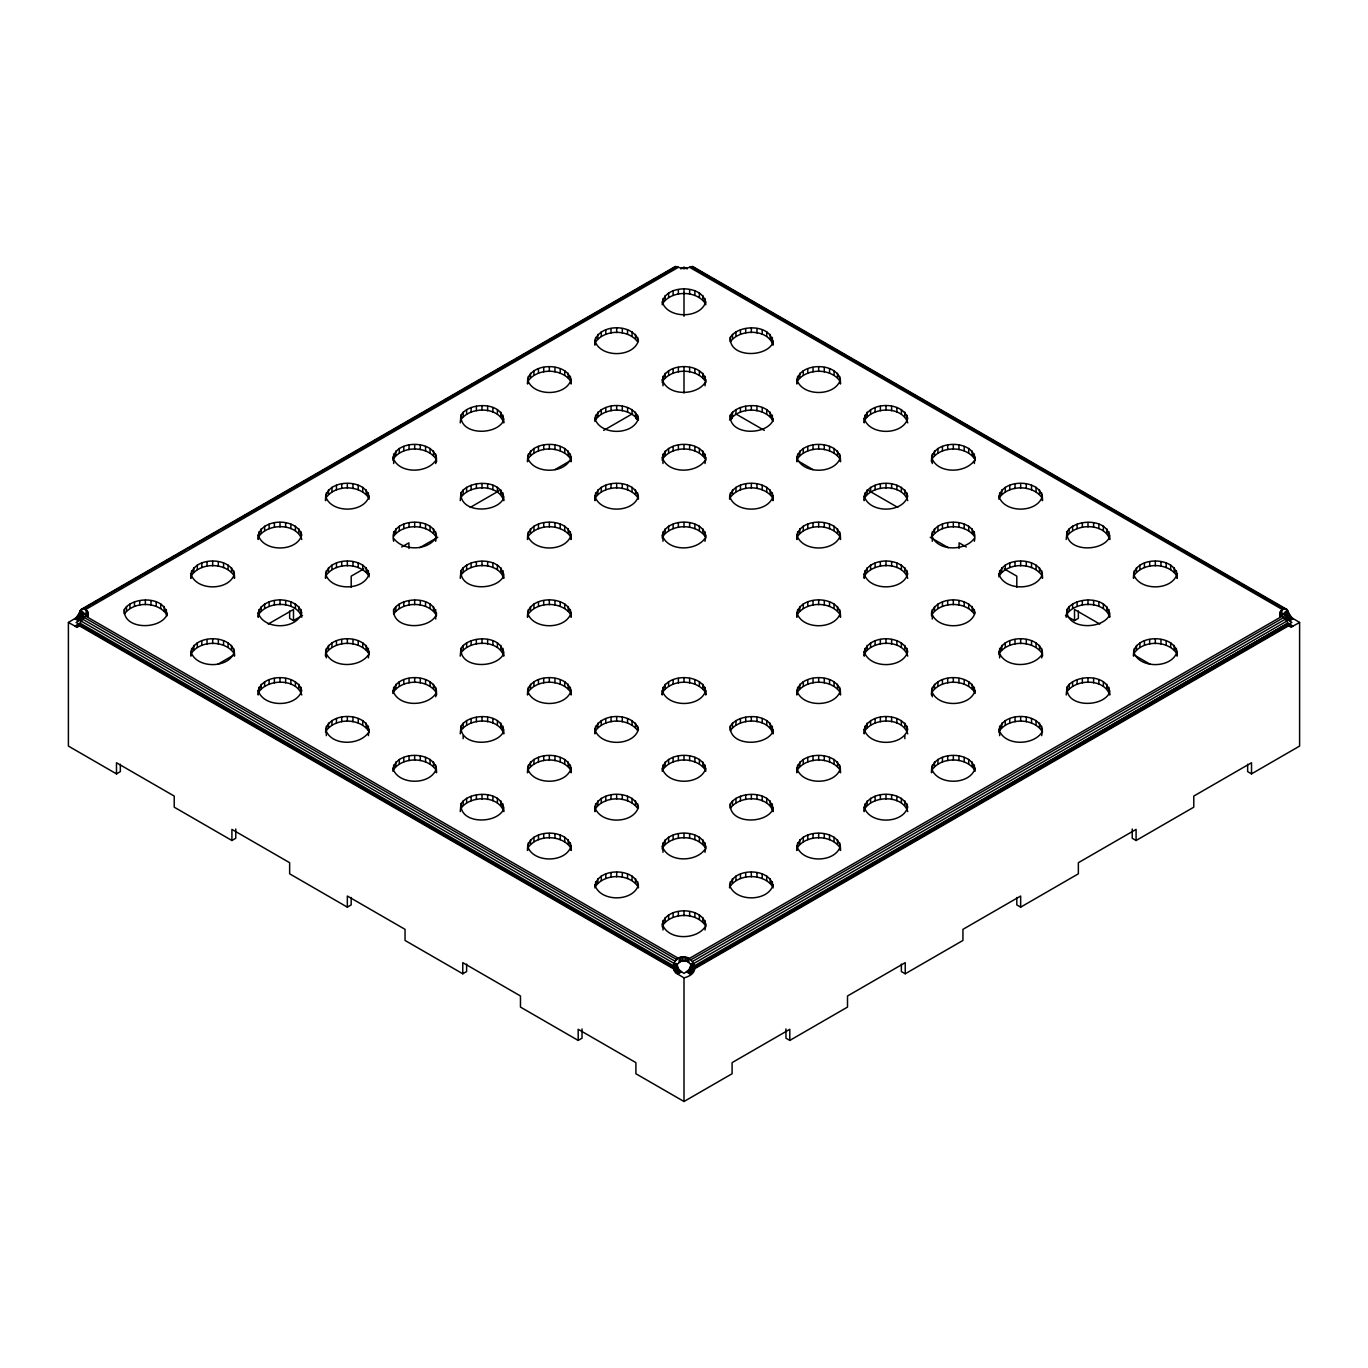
<?xml version="1.0" encoding="UTF-8"?>
<svg xmlns="http://www.w3.org/2000/svg" width="1368" height="1368" viewBox="0 0 1368 1368"><rect width="100%" height="100%" fill="white"/><g stroke="black" fill="none" stroke-linecap="round" stroke-linejoin="round"><path stroke-width="1.5" d="M87.21 613.052C79.908 617.071 85.722 611.342 87.877 616.233M120.35 764.233L120.35 771.637L116.485 773.861L68.4 746.09L68.4 622.474L76.146 617.789L82.234 608.914C94.802 610.778 80.969 618.37 79.789 624.133L672.988 966.612C679.486 942.005 710.915 970.733 684 977.881L676.254 973.195L674.031 970.374L672.988 966.612L676.579 963.602L678.99 969.809L684 973.435L689.01 969.809L691.421 963.602L694.824 965.569L1287.904 623.158C1285.835 618.062 1273.779 610.47 1285.766 608.914L1291.854 617.789L1299.6 622.474L1299.6 746.09L1251.515 773.861L1247.65 771.637L1247.65 764.233M124.334 609.547C122.846 629.212 157.748 630.152 166.366 616.062C167.854 596.397 132.952 595.456 124.334 609.547L124.334 613.993C133.568 601.304 157.132 601.304 166.366 613.993L166.366 609.547M191.657 570.678L190.922 578.373C188.938 555.22 236.425 555.22 234.441 578.373L233.706 570.678M191.657 648.432L190.922 656.127C188.938 632.956 236.425 632.956 234.441 656.127L233.706 648.432M234.441 573.927C229.345 591.147 196.017 591.147 190.922 573.927M258.244 535.059C263.357 517.839 296.668 517.839 301.781 535.059C296.668 552.279 263.357 552.279 258.244 535.059L258.244 539.505L258.997 531.81M234.441 651.681C229.345 668.901 196.017 668.901 190.922 651.681M258.244 612.813C263.357 595.593 296.668 595.593 301.781 612.813C296.668 630.032 263.357 630.032 258.244 612.813L258.244 617.242L258.997 609.547M258.244 690.549C263.357 673.33 296.668 673.33 301.781 690.549C296.668 707.769 263.357 707.769 258.244 690.549L258.244 694.995L258.997 687.3M326.319 492.942L325.584 500.637C323.635 478.048 368.95 477.381 369.103 499.149M326.319 570.678L325.584 578.373C323.635 555.801 368.95 555.117 369.103 576.903M326.319 648.432L325.584 656.127C323.635 633.538 368.95 632.871 369.103 654.639M369.103 496.191C364.008 513.41 330.68 513.41 325.584 496.191M325.584 732.393C325.738 711.172 368.95 711.172 369.103 732.393M392.907 460.281C393.078 438.512 438.376 439.179 436.443 461.751L435.691 454.056M369.103 573.927C364.008 591.147 330.68 591.147 325.584 573.927M436.443 538.017C436.495 515.411 387.708 517.395 393.659 541.266M368.368 657.888L369.103 651.681M393.659 609.547C392.171 629.212 427.072 630.152 435.691 616.062C437.179 596.397 402.277 595.456 393.659 609.547L393.659 613.993C402.893 601.304 426.457 601.304 435.691 613.993L435.691 609.547M368.368 735.642L369.103 729.435M435.691 463.53L436.443 457.305M392.907 693.508C393.078 671.739 438.376 672.423 436.443 694.995L435.691 687.3M460.982 415.188C459.494 434.853 494.395 435.776 503.031 421.686C504.518 402.038 469.617 401.098 460.982 415.188L460.246 422.883M435.691 541.266L436.443 535.059M392.907 771.261C393.078 749.493 438.376 750.16 436.443 772.749L435.691 765.054M460.982 492.942C459.494 512.59 494.395 513.53 503.031 499.44C504.518 479.775 469.617 478.851 460.982 492.942L460.246 500.637M460.982 570.678C459.494 590.343 494.395 591.284 503.031 577.193C504.518 557.528 469.617 556.588 460.982 570.678L460.246 578.373M435.691 696.774L436.443 690.549M460.982 648.432C459.494 668.08 494.395 669.02 503.031 654.93C504.518 635.265 469.617 634.342 460.982 648.432L460.246 656.127M436.443 768.303C431.33 785.523 398.02 785.523 392.907 768.303M528.322 376.32L527.569 384.015C525.603 360.844 573.072 360.844 571.106 384.015L570.353 376.32M460.982 726.169C459.494 745.834 494.395 746.774 503.031 732.684C504.518 713.019 469.617 712.078 460.982 726.169L460.246 733.864M528.322 454.056L527.569 461.751C525.603 438.598 573.072 438.598 571.106 461.751L570.353 454.056M460.982 803.922C459.494 823.587 494.395 824.511 503.031 810.42C504.518 790.772 469.617 789.832 460.982 803.922L460.246 811.617M528.322 531.81L527.569 539.505C525.603 516.334 573.072 516.334 571.106 539.505L570.353 531.81M571.106 379.569C565.993 396.788 532.682 396.788 527.569 379.569M528.322 609.547L527.569 617.242C525.603 594.088 573.072 594.088 571.106 617.242L570.353 609.547M594.909 340.7C600.005 323.481 633.333 323.481 638.428 340.7C633.333 357.903 600.005 357.903 594.909 340.7L594.909 345.129L595.644 337.434M571.106 457.305C565.993 474.525 532.682 474.525 527.569 457.305M528.322 687.3L527.569 694.995C525.603 671.842 573.072 671.842 571.106 694.995L570.353 687.3M594.909 418.437C600.005 401.217 633.333 401.217 638.428 418.437C633.333 435.657 600.005 435.657 594.909 418.437L594.909 421.395M571.106 535.059C565.993 552.279 532.682 552.279 527.569 535.059M528.322 765.054L527.569 772.749C525.603 749.579 573.072 749.579 571.106 772.749L570.353 765.054M595.644 492.942L594.909 500.637C592.96 478.048 638.275 477.381 638.428 499.149M571.106 612.813C565.993 630.032 532.682 630.032 527.569 612.813M528.322 842.791L527.569 850.486C525.603 827.332 573.072 827.332 571.106 850.486L570.353 842.791M571.106 690.549C565.993 707.769 532.682 707.769 527.569 690.549M662.232 304.773C662.386 283.569 705.614 283.569 705.768 304.773M571.106 768.303C565.993 785.523 532.682 785.523 527.569 768.303M662.232 382.527C662.386 361.306 705.614 361.306 705.768 382.527M638.428 496.191C633.333 513.41 600.005 513.41 594.909 496.191M594.909 729.435C600.005 712.215 633.333 712.215 638.428 729.435C633.333 746.637 600.005 746.637 594.909 729.435L594.909 733.864L595.644 726.169M571.106 846.04C565.993 863.259 532.682 863.259 527.569 846.04M662.232 460.281C662.386 439.06 705.614 439.06 705.768 460.281M705.768 301.815C700.655 319.035 667.345 319.035 662.232 301.815M594.909 807.171C600.005 789.952 633.333 789.952 638.428 807.171C633.333 824.391 600.005 824.391 594.909 807.171L594.909 811.617L595.644 803.922M662.232 538.017C662.386 516.813 705.614 516.813 705.768 538.017M705.016 385.776L705.768 379.569M594.909 887.883C595.063 866.662 638.275 866.662 638.428 887.883M730.307 337.434C728.819 357.099 763.72 358.04 772.356 343.949C773.843 324.284 738.942 323.344 730.307 337.434L730.307 341.88C739.507 328.696 767.824 328.542 773.091 345.129L773.091 340.7M705.016 463.53L705.768 457.305M662.984 687.3L662.232 694.995C660.265 671.842 707.735 671.842 705.768 694.995L705.016 687.3M730.307 415.188C728.819 434.853 763.72 435.776 772.356 421.686C773.843 402.038 738.942 401.098 730.307 415.188L730.307 419.634C739.558 406.946 763.105 406.946 772.356 419.634L772.356 415.188M705.016 541.266L705.768 535.059M662.232 771.261C662.386 750.04 705.614 750.04 705.768 771.261M638.428 884.925C633.333 902.145 600.005 902.145 594.909 884.925M729.571 499.149C729.725 477.381 775.04 478.048 773.091 500.637L772.356 492.942M662.232 849.015C662.386 827.794 705.614 827.794 705.768 849.015M705.768 690.549C700.655 707.769 667.345 707.769 662.232 690.549M662.232 926.752C662.386 905.548 705.614 905.548 705.768 926.752M705.768 768.303C700.655 785.523 667.345 785.523 662.232 768.303M797.647 376.32L796.894 384.015C794.928 360.844 842.397 360.844 840.431 384.015L839.678 376.32M773.091 496.191C767.995 513.41 734.667 513.41 729.571 496.191M730.307 726.169C728.819 745.834 763.72 746.774 772.356 732.684C773.843 713.019 738.942 712.078 730.307 726.169L730.307 730.615C739.507 717.431 767.824 717.277 773.091 733.864L773.091 729.435M705.016 852.264L705.768 846.04M797.647 454.056L796.894 461.751C794.928 438.598 842.397 438.598 840.431 461.751L839.678 454.056M730.307 803.922C728.819 823.587 763.72 824.511 772.356 810.42C773.843 790.772 738.942 789.832 730.307 803.922L730.307 808.368C739.507 795.167 767.824 795.03 773.091 811.617L773.091 807.171M705.016 930.001L705.768 923.793M797.647 531.81L796.894 539.505C794.928 516.334 842.397 516.334 840.431 539.505L839.678 531.81M840.431 379.569C835.318 396.788 802.007 396.788 796.894 379.569M729.571 887.883C729.725 866.662 772.937 866.662 773.091 887.883M797.647 609.547L796.894 617.242C794.928 594.088 842.397 594.088 840.431 617.242L839.678 609.547M840.431 457.305C835.318 474.525 802.007 474.525 796.894 457.305M797.647 687.3L796.894 694.995C794.928 671.842 842.397 671.842 840.431 694.995L839.678 687.3M864.234 418.437C869.33 401.217 902.658 401.217 907.754 418.437C902.658 435.657 869.33 435.657 864.234 418.437L864.234 422.883L864.969 415.188M840.431 535.059C835.318 552.279 802.007 552.279 796.894 535.059M797.647 765.054L796.894 772.749C794.928 749.579 842.397 749.579 840.431 772.749L839.678 765.054M773.091 884.925C767.995 902.145 734.667 902.145 729.571 884.925M864.234 496.191C869.33 478.971 902.658 478.971 907.754 496.191C902.658 513.41 869.33 513.41 864.234 496.191L864.234 500.637L864.969 492.942M840.431 612.813C835.318 630.032 802.007 630.032 796.894 612.813M797.647 842.791L796.894 850.486C794.928 827.332 842.397 827.332 840.431 850.486L839.678 842.791M864.234 573.927C869.33 556.708 902.658 556.708 907.754 573.927C902.658 591.147 869.33 591.147 864.234 573.927L864.234 578.373L864.969 570.678M840.431 690.549C835.318 707.769 802.007 707.769 796.894 690.549M864.234 651.681C869.33 634.461 902.658 634.461 907.754 651.681C902.658 668.901 869.33 668.901 864.234 651.681L864.234 656.127L864.969 648.432M840.431 768.303C835.318 785.523 802.007 785.523 796.894 768.303M864.234 729.435C869.33 712.215 902.658 712.215 907.754 729.435C902.658 746.637 869.33 746.637 864.234 729.435L864.234 733.864L864.969 726.169M840.431 846.04C835.318 863.259 802.007 863.259 796.894 846.04M932.309 454.056L931.557 461.751C929.624 439.179 974.922 438.512 975.093 460.281M864.234 807.171C869.33 789.952 902.658 789.952 907.754 807.171C902.658 824.391 869.33 824.391 864.234 807.171L864.234 811.617L864.969 803.922M931.557 538.017C931.505 515.411 980.292 517.395 974.341 541.266M931.557 612.813C936.67 595.593 969.98 595.593 975.093 612.813C969.98 630.032 936.67 630.032 931.557 612.813L931.557 615.771M974.341 463.53L975.093 457.305M932.309 687.3L931.557 694.995C929.624 672.423 974.922 671.739 975.093 693.508M932.309 765.054L931.557 772.749C929.624 750.16 974.922 749.493 975.093 771.261M998.896 499.149C999.05 477.381 1044.365 478.048 1042.416 500.637L1041.681 492.942M998.896 576.903C999.05 555.117 1044.365 555.801 1042.416 578.373L1041.681 570.678M975.093 690.549C969.98 707.769 936.67 707.769 931.557 690.549M998.896 654.639C999.05 632.871 1044.365 633.538 1042.416 656.127L1041.681 648.432M975.093 768.303C969.98 785.523 936.67 785.523 931.557 768.303M1042.416 496.191C1037.32 513.41 1003.992 513.41 998.896 496.191M998.896 732.393C999.05 711.172 1042.262 711.172 1042.416 732.393M1042.416 573.927C1037.32 591.147 1003.992 591.147 998.896 573.927M1066.972 531.81C1065.484 551.475 1100.385 552.398 1109.003 538.308C1110.491 518.66 1075.59 517.72 1066.972 531.81L1066.219 539.505M1041.681 657.888L1042.416 651.681M1066.972 609.547C1065.484 629.212 1100.385 630.152 1109.003 616.062C1110.491 596.397 1075.59 595.456 1066.972 609.547L1066.219 617.242M1041.681 735.642L1042.416 729.435M1066.972 687.3C1065.484 706.965 1100.385 707.889 1109.003 693.798C1110.491 674.15 1075.59 673.21 1066.972 687.3L1066.219 694.995M1134.294 570.678L1133.559 578.373C1131.575 555.22 1179.062 555.22 1177.079 578.373L1176.343 570.678M1134.294 648.432L1133.559 656.127C1131.575 632.956 1179.062 632.956 1177.079 656.127L1176.343 648.432M1177.079 573.927C1171.983 591.147 1138.655 591.147 1133.559 573.927M1177.079 651.681C1171.983 668.901 1138.655 668.901 1133.559 651.681M672.988 268.932L675.313 266.503L684 268.778L692.687 266.503L695.012 268.932M68.4 622.474L76.146 626.732L79.942 624.509L76.095 622.474L79.942 620.063L82.867 615.788L83.516 612.642L80.096 610.675L185.415 549.868M79.447 625.33L76.146 626.732L78.369 626.459L79.789 624.133M191.657 575.124C200.908 562.436 224.455 562.436 233.706 575.124M258.997 536.256C268.196 523.055 296.514 522.918 301.781 539.505M191.657 652.878C200.908 640.19 224.455 640.19 233.706 652.878M326.319 497.371C335.57 484.699 359.117 484.699 368.368 497.371L368.368 492.942M258.997 613.993C268.196 600.808 296.514 600.655 301.781 617.242M435.691 458.502C426.457 445.814 402.893 445.814 393.659 458.502L393.659 454.056M326.319 575.124C335.57 562.436 359.117 562.436 368.368 575.124L368.368 570.678M258.997 691.746C268.196 678.562 296.514 678.408 301.781 694.995M460.982 419.634C470.182 406.45 498.499 406.296 503.766 422.883L503.766 418.437M435.691 460.571C426.491 473.755 398.173 473.909 392.907 457.305M435.691 531.81L435.691 536.256C426.457 523.568 402.893 523.568 393.659 536.256L393.659 531.81M326.319 652.878C335.57 640.19 359.117 640.19 368.368 652.878L368.368 648.432M528.322 380.749C537.556 368.077 561.119 368.077 570.353 380.749M460.982 497.371C470.182 484.186 498.499 484.033 503.766 500.637L503.766 496.191M435.691 538.308C426.457 550.996 402.893 550.996 393.659 538.308M368.368 654.93C359.168 668.114 330.851 668.268 325.584 651.681M595.644 341.88C604.895 329.192 628.442 329.192 637.693 341.88L637.693 337.434M368.368 726.169L368.368 730.615C359.117 717.926 335.57 717.926 326.319 730.615L326.319 726.169M528.322 458.502C537.556 445.814 561.119 445.814 570.353 458.502M460.982 575.124C470.182 561.94 498.499 561.786 503.766 578.373L503.766 573.927M705.016 298.566L705.016 303.012C695.782 290.324 672.218 290.324 662.984 303.012L662.984 298.566M435.691 691.746C426.457 679.058 402.893 679.058 393.659 691.746L393.659 687.3M368.368 732.684C359.168 745.868 330.851 746.022 325.584 729.435M637.693 415.188L637.693 419.634C628.442 406.946 604.895 406.946 595.644 419.634L595.644 415.188M528.322 536.256C537.556 523.568 561.119 523.568 570.353 536.256M460.982 652.878C470.182 639.677 498.499 639.54 503.766 656.127L503.766 651.681M435.691 693.798C426.491 707 398.173 707.136 392.907 690.549M705.016 376.32L705.016 380.749C695.782 368.077 672.218 368.077 662.984 380.749L662.984 376.32M435.691 769.483C426.457 756.812 402.893 756.812 393.659 769.483L393.659 765.054M595.644 497.371C604.895 484.699 628.442 484.699 637.693 497.371L637.693 492.942M528.322 613.993C537.556 601.304 561.119 601.304 570.353 613.993M705.016 382.818C695.816 396.002 667.499 396.156 662.232 379.569M460.982 730.615C470.182 717.431 498.499 717.277 503.766 733.864L503.766 729.435M705.016 454.056L705.016 458.502C695.782 445.814 672.218 445.814 662.984 458.502L662.984 454.056M528.322 691.746C537.556 679.058 561.119 679.058 570.353 691.746M705.016 460.571C695.816 473.755 667.499 473.909 662.232 457.305M460.982 808.368C470.182 795.167 498.499 795.03 503.766 811.617L503.766 807.171M705.016 531.81L705.016 536.256C695.782 523.568 672.218 523.568 662.984 536.256L662.984 531.81M797.647 380.749C806.881 368.077 830.444 368.077 839.678 380.749M528.322 769.483C537.556 756.812 561.119 756.812 570.353 769.483M772.356 497.371C763.105 484.699 739.558 484.699 730.307 497.371L730.307 492.942M705.016 538.308C695.816 551.492 667.499 551.646 662.232 535.059M595.644 730.615C604.895 717.926 628.442 717.926 637.693 730.615L637.693 726.169M797.647 458.502C806.881 445.814 830.444 445.814 839.678 458.502M528.322 847.237C537.556 834.548 561.119 834.548 570.353 847.237M662.984 691.746C672.218 679.058 695.782 679.058 705.016 691.746M864.969 419.634C874.169 406.45 902.487 406.296 907.754 422.883M595.644 808.368C604.895 795.68 628.442 795.68 637.693 808.368L637.693 803.922M797.647 536.256C806.881 523.568 830.444 523.568 839.678 536.256M705.016 765.054L705.016 769.483C695.782 756.812 672.218 756.812 662.984 769.483L662.984 765.054M864.969 497.371C874.169 484.186 902.487 484.033 907.754 500.637M637.693 881.676L637.693 886.105C628.442 873.434 604.895 873.434 595.644 886.105L595.644 881.676M797.647 613.993C806.881 601.304 830.444 601.304 839.678 613.993M932.309 458.502C941.543 445.814 965.107 445.814 974.341 458.502L974.341 454.056M705.016 842.791L705.016 847.237C695.782 834.548 672.218 834.548 662.984 847.237L662.984 842.791M864.969 575.124C874.169 561.94 902.487 561.786 907.754 578.373M797.647 691.746C806.881 679.058 830.444 679.058 839.678 691.746M974.341 460.571C965.141 473.755 936.823 473.909 931.557 457.305M705.016 849.306C695.816 862.49 667.499 862.644 662.232 846.04M974.341 531.81L974.341 536.256C965.107 523.568 941.543 523.568 932.309 536.256L932.309 531.81M705.016 920.544L705.016 924.99C695.782 912.302 672.218 912.302 662.984 924.99L662.984 920.544M864.969 652.878C874.169 639.677 902.487 639.54 907.754 656.127M797.647 769.483C806.881 756.812 830.444 756.812 839.678 769.483M1041.681 497.371C1032.43 484.699 1008.883 484.699 999.632 497.371L999.632 492.942M974.341 538.308C965.141 551.492 936.823 551.646 931.557 535.059M772.356 881.676L772.356 886.105C763.105 873.434 739.558 873.434 730.307 886.105L730.307 881.676M705.016 927.042C695.816 940.226 667.499 940.38 662.232 923.793M974.341 609.547L974.341 613.993C965.107 601.304 941.543 601.304 932.309 613.993L932.309 609.547M864.969 730.615C874.169 717.431 902.487 717.277 907.754 733.864M797.647 847.237C806.881 834.548 830.444 834.548 839.678 847.237M1041.681 575.124C1032.43 562.436 1008.883 562.436 999.632 575.124L999.632 570.678M932.309 691.746C941.543 679.058 965.107 679.058 974.341 691.746L974.341 687.3M864.969 808.368C874.169 795.167 902.487 795.03 907.754 811.617M1066.972 536.256C1076.171 523.055 1104.489 522.918 1109.756 539.505L1109.756 535.059M1041.681 652.878C1032.43 640.19 1008.883 640.19 999.632 652.878L999.632 648.432M932.309 769.483C941.543 756.812 965.107 756.812 974.341 769.483L974.341 765.054M1066.972 613.993C1076.171 600.808 1104.489 600.655 1109.756 617.242L1109.756 612.813M1041.681 654.93C1032.481 668.114 1004.163 668.268 998.896 651.681M1041.681 726.169L1041.681 730.615C1032.43 717.926 1008.883 717.926 999.632 730.615L999.632 726.169M1134.294 575.124C1143.545 562.436 1167.092 562.436 1176.343 575.124M1066.972 691.746C1076.171 678.562 1104.489 678.408 1109.756 694.995L1109.756 690.549M1041.681 732.684C1032.481 745.868 1004.163 746.022 998.896 729.435M1134.294 652.878C1143.545 640.19 1167.092 640.19 1176.343 652.878M1280.123 616.233C1282.278 611.342 1288.092 617.071 1280.79 613.052M79.464 624.971L673.022 967.655L677.228 966.749L674.031 970.374L677.998 968.339L675.057 971.913L678.99 969.809L676.254 973.195L680.153 971.024L677.553 974.153L681.401 971.93M1289.306 620.969L1293.153 618.746L1288.057 620.063L1291.854 617.789L1286.895 618.832L1290.657 616.489L1285.903 617.378L1289.631 614.95L1285.133 615.788L1288.536 612.283L1284.655 614.164L1286.895 618.832L1291.905 622.474L1288.057 624.509L1291.854 626.732L1299.6 622.474M673.022 967.655L676.75 965.141L672.988 966.612M1285.133 615.788L1288.878 613.274M79.857 625.347L77.343 626.835L80.524 625.142M80.969 609.495L675.313 266.503M189.109 547.73L218.675 530.664M222.368 528.527L327.687 467.736M331.381 465.599L512.436 361.067M516.129 358.929L545.695 341.863M549.389 339.726L654.708 278.918M658.401 276.798L673.176 268.265M80.096 610.675L676.835 266.555M85.329 608.23L89.023 606.092L85.329 608.23M127.84 583.691L131.533 581.554M144.461 574.081L148.172 571.944M161.099 564.471L172.18 558.076L166.657 561.376M175.891 555.938L181.431 552.74M192.512 546.345L198.052 543.147M210.997 535.675L214.69 533.537M227.635 526.064L231.329 523.927M235.022 521.806L240.563 518.592M244.256 516.471L247.95 514.334M253.49 511.136L257.201 508.999M260.895 506.861L264.588 504.724M270.129 501.526L273.822 499.388M286.767 491.933L290.461 489.795M303.388 482.323L307.082 480.185M329.261 467.394L340.358 460.982M344.052 458.844L349.592 455.647M360.673 449.251L366.231 446.054M369.924 443.916L373.618 441.779M377.312 439.641L382.852 436.443M395.797 428.971L399.49 426.85M403.184 424.713L406.877 422.575M421.669 414.042L425.363 411.905M429.056 409.767L432.75 407.647M438.29 404.432L441.984 402.312M445.694 400.174L449.388 398.037M454.928 394.839L458.622 392.702M471.567 385.229L482.647 378.833M502.979 367.103L508.52 363.888M514.06 360.69L517.754 358.553M528.852 352.157L534.392 348.96M538.086 346.822L541.779 344.685M545.473 342.547L551.013 339.349M563.958 331.894L567.652 329.756M571.345 327.619L575.039 325.481M580.596 322.284L584.29 320.146M587.984 318.009L591.677 315.888M597.217 312.673L600.911 310.553M606.469 307.338L610.162 305.218M613.856 303.08L617.549 300.943M623.09 297.745L626.783 295.608M639.728 288.135L643.422 286.015M656.349 278.542L660.043 276.404M235.022 521.977L238.716 519.84M260.895 507.066L264.605 504.946M85.432 609.632L678.511 267.222M680.768 268.915L684 267.051L687.232 268.915M78.694 623.979L74.847 626.202L79.942 624.509M268.231 624.047L293.487 609.478L293.487 620.576L289.64 618.37L289.64 610.949M363.82 568.866L351.2 576.15L351.2 587.265M401.696 546.995L408.912 542.839L408.912 548.397M470.216 507.425L499.081 490.77M603.681 430.373L632.546 413.717M217.734 664.318L233.962 654.947M293.487 620.576L302.499 615.378M419.719 547.696L437.76 537.282M554.981 469.6L571.226 460.229M729.52 419.925L732.085 418.437L732.085 414.743M116.485 773.861L116.485 762.745L174.215 796.073L174.215 807.171L231.91 840.499L235.775 838.276L235.775 829.025M231.91 840.499L231.91 829.384L289.64 862.712L289.64 873.81L347.335 907.138L351.183 904.915L351.183 897.511M347.335 907.138L347.335 896.023L405.048 929.351L405.048 940.449L462.76 973.777L466.625 971.554L466.625 964.149M1065.501 615.378L1074.513 620.576L1078.36 618.37L1078.36 610.949M686.599 971.93L690.447 974.153L687.847 971.024L691.746 973.195L689.01 969.809L692.943 971.913L690.002 968.339L693.969 970.374L690.772 966.749L694.978 967.655L1288.211 624.133L1288.536 624.971L694.978 967.655L691.25 965.141L695.012 966.612L1287.904 623.158L1288.211 624.133L695.012 966.612L691.421 963.602C692.738 968.937 688.155 958.592 684 961.294C679.845 958.592 675.262 968.937 676.579 963.602L673.176 965.569L80.096 623.158M689.489 958.387L1282.568 615.976M691.165 959.635L1284.244 617.224M692.687 961.362L1285.766 618.952M693.952 963.397L1287.031 620.986M1288.553 625.33L1291.854 626.732L1288.878 625.655L694.722 968.698L690.772 966.749M462.76 973.777L462.76 962.662L520.473 995.99L520.473 1007.087L578.185 1040.415L582.033 1038.192L582.033 1028.941M578.185 1040.415L578.185 1029.3L635.898 1062.628L635.898 1073.743L684 1101.496L732.085 1073.743L732.085 1062.628L789.798 1029.3L789.798 1040.415L785.95 1038.192L785.95 1028.941M789.798 1040.415L847.51 1007.087L847.51 995.99L905.24 962.662L905.24 973.777L901.375 971.554L901.375 964.149M905.24 973.777L962.935 940.449L962.935 929.351L1020.665 896.023L1020.665 907.138L1016.8 904.915L1016.8 897.511M1020.665 907.138L1078.36 873.81L1078.36 862.712L1136.09 829.384L1136.09 840.499L1132.225 838.276L1132.225 829.025M1136.09 840.499L1193.785 807.171L1193.785 796.073L1251.515 762.745L1251.515 773.861M677.228 966.749L673.278 968.698L79.122 625.655M83.516 615.19L83.516 612.642L79.789 611.428L83.345 614.164L79.464 612.3L82.867 615.788L78.369 614.95L82.097 617.378L77.343 616.489L81.105 618.832L76.146 617.789L79.942 620.063L74.847 618.746L78.694 620.969M1288.057 624.509L1293.153 626.202L1289.306 623.979M1287.476 625.142L1290.657 626.835L1288.143 625.347M692.687 266.503L1287.031 609.495M694.824 268.265L709.599 276.798M713.292 278.918L818.611 339.726M822.305 341.863L851.871 358.929M855.564 361.067L1036.619 465.599M1040.313 467.736L1145.632 528.527M1149.325 530.664L1178.891 547.73M1182.585 549.868L1287.904 610.675L1284.484 612.642L1284.484 615.19M691.165 266.555L1284.244 608.965M707.957 276.404L711.651 278.542M724.578 286.015L728.272 288.135M741.217 295.608L744.91 297.745M750.451 300.943L754.144 303.08M757.838 305.218L761.531 307.338M767.089 310.553L770.783 312.673M776.323 315.888L780.016 318.009M783.71 320.146L787.404 322.284M792.961 325.481L796.655 327.619M800.348 329.756L804.042 331.877M816.97 339.349L822.527 342.547M826.221 344.685L829.914 346.822M833.608 348.96L839.148 352.157M850.246 358.553L853.94 360.69M859.48 363.888L865.021 367.086M885.352 378.833L896.433 385.229M909.378 392.702L913.072 394.839M918.612 398.037L922.306 400.174M925.999 402.295L929.71 404.432M935.25 407.63L938.944 409.767M942.637 411.905L946.331 414.042M961.123 422.575L964.816 424.713M968.51 426.833L972.203 428.971M985.148 436.443L990.688 439.641M994.382 441.779L998.076 443.916M1001.769 446.036L1007.31 449.251M1018.408 455.647L1023.948 458.844M1027.642 460.982L1038.74 467.377M1060.901 480.185L1064.612 482.323M1077.539 489.778L1081.233 491.916M1094.178 499.388L1097.871 501.526M1103.412 504.724L1107.105 506.861M1110.799 508.999L1114.493 511.119M1120.05 514.317L1123.744 516.454M1127.437 518.592L1132.978 521.789M1136.671 523.927L1140.365 526.064M1144.058 528.202L1149.616 531.4M1153.31 533.537L1157.003 535.658M1169.931 543.13L1175.488 546.328M1186.569 552.74L1192.109 555.938M1195.803 558.076L1206.901 564.471M1219.829 571.944L1223.522 574.064M1236.467 581.537L1240.16 583.674M1245.701 586.872L1249.394 589.01M1262.339 596.482L1266.033 598.603M1271.573 601.817L1275.267 603.938M1278.96 606.075L1282.654 608.213M689.489 267.222L1282.568 609.632M735.454 413.717L764.319 430.373M868.919 490.77L897.784 507.425M966.304 546.995L959.105 542.839L959.105 548.397M1004.18 568.866L1016.8 576.15L1016.8 587.265M1099.769 624.047L1074.513 609.478L1074.513 620.576M796.774 460.229L813.019 469.6M930.24 537.282L948.28 547.696M1134.038 654.947L1150.266 664.318M638.48 419.925L635.915 418.437L635.915 414.743M85.432 615.976L678.511 958.387M83.756 617.224L676.835 959.635M82.234 618.952L675.313 961.362M80.969 620.986L674.048 963.397M79.122 613.274L82.867 615.788M1281.884 610.025L1281.884 614.471M1280.807 610.846L1280.807 615.292M1280.123 611.787L1280.123 616.78M1279.901 612.813L1279.901 615.771M1174.171 567.652L1174.171 572.098M1174.171 645.405L1174.171 649.834M1170.7 565.052L1170.7 569.498M1170.7 642.789L1170.7 647.235M1166.203 563.052L1166.203 567.498M1166.203 640.805L1166.203 645.234M1160.953 561.803L1160.953 566.232M1160.953 639.54L1160.953 643.986M1155.327 561.376L1155.327 565.805M1155.31 639.112L1155.31 643.558M1149.684 561.803L1149.684 566.232M1149.684 639.54L1149.684 643.986M1144.435 563.052L1144.435 567.498M1144.435 640.805L1144.435 645.234M1139.92 565.052L1139.92 569.498M1139.92 642.789L1139.92 647.235M1136.466 567.652L1136.466 572.098M1136.466 645.405L1136.466 649.834M1109.003 531.81L1109.003 536.256M1109.003 609.547L1109.003 613.993M1109.003 687.3L1109.003 691.746M1106.832 528.783L1106.832 533.212M1106.832 606.52L1106.832 610.966M1106.832 684.274L1106.832 688.72M1103.378 526.167L1103.378 530.613M1103.378 603.921L1103.378 608.367M1103.378 681.674L1103.378 686.103M1098.863 524.183L1098.863 528.612M1098.863 601.92L1098.863 606.366M1098.863 679.674L1098.863 684.12M1093.613 522.918L1093.613 527.364M1093.613 600.672L1093.613 605.118M1093.613 678.408L1093.613 682.854M1087.987 522.49L1087.987 526.936M1087.987 600.244L1087.987 604.69M1087.987 677.981L1087.987 682.427M1082.362 522.918L1082.362 527.364M1082.362 600.672L1082.362 605.118M1082.362 678.408L1082.362 682.854M1077.112 524.183L1077.112 528.612M1077.112 601.92L1077.112 606.366M1077.112 679.674L1077.112 684.12M1072.598 526.167L1072.598 530.613M1072.598 603.921L1072.598 608.367M1072.598 681.674L1072.598 686.103M1069.143 528.783L1069.143 533.212M1069.143 606.52L1069.143 610.966M1069.143 684.274L1069.143 688.72M1039.509 489.898L1039.509 494.344M1039.509 567.652L1039.509 572.098M1039.509 645.405L1039.509 649.834M1039.509 723.142L1039.509 727.588M1036.055 487.299L1036.055 491.745M1036.055 565.052L1036.055 569.498M1036.055 642.789L1036.055 647.235M1036.055 720.543L1036.055 724.989M1031.54 485.298L1031.54 489.744M1031.54 563.052L1031.54 567.498M1031.54 640.805L1031.54 645.234M1031.54 718.542L1031.54 722.988M1026.291 484.05L1026.291 488.496M1026.291 561.803L1026.291 566.232M1026.291 639.54L1026.291 643.986M1026.291 717.294L1026.291 721.74M1020.665 483.622L1020.665 488.068M1020.665 561.376L1020.665 565.805M1020.665 639.112L1020.665 643.558M1020.648 716.866L1020.648 721.295M1015.022 484.05L1015.022 488.496M1015.022 561.803L1015.022 566.232M1015.022 639.54L1015.022 643.986M1015.022 717.294L1015.022 721.74M1009.772 485.298L1009.772 489.744M1009.772 563.052L1009.772 567.498M1009.772 640.805L1009.772 645.234M1009.772 718.542L1009.772 722.988M1005.275 487.299L1005.275 491.745M1005.275 565.052L1005.275 569.498M1005.275 642.789L1005.275 647.235M1005.275 720.543L1005.275 724.989M1001.803 489.898L1001.803 494.344M1001.803 567.652L1001.803 572.098M1001.803 645.405L1001.803 649.834M1001.803 723.142L1001.803 727.588M999.632 654.93L999.632 657.888M999.632 732.684L999.632 735.642M972.169 451.03L972.169 455.476M972.169 528.783L972.169 533.212M972.169 606.52L972.169 610.966M972.169 684.274L972.169 688.72M972.169 762.01L972.169 766.456M968.715 448.43L968.715 452.876M968.715 526.167L968.715 530.613M968.715 603.921L968.715 608.367M968.715 681.674L968.715 686.103M968.715 759.411L968.715 763.857M964.201 446.43L964.201 450.876M964.201 524.183L964.201 528.612M964.201 601.92L964.201 606.366M964.201 679.674L964.201 684.12M964.201 757.41L964.201 761.856M958.951 445.181L958.951 449.61M958.951 522.918L958.951 527.364M958.951 600.672L958.951 605.118M958.951 678.408L958.951 682.854M958.951 756.162L958.951 760.608M953.325 444.754L953.325 449.183M953.325 522.49L953.325 526.936M953.325 600.244L953.325 604.69M953.325 677.981L953.325 682.427M953.325 755.734L953.325 760.181M947.699 445.181L947.699 449.61M947.699 522.918L947.699 527.364M947.699 600.672L947.699 605.118M947.699 678.408L947.699 682.854M947.699 756.162L947.699 760.608M942.449 446.43L942.449 450.876M942.449 524.183L942.449 528.612M942.449 601.92L942.449 606.366M942.449 679.674L942.449 684.12M942.449 757.41L942.449 761.856M937.935 448.43L937.935 452.876M937.935 526.167L937.935 530.613M937.935 603.921L937.935 608.367M937.935 681.674L937.935 686.103M937.935 759.411L937.935 763.857M934.481 451.03L934.481 455.476M934.481 528.783L934.481 533.212M934.481 606.52L934.481 610.966M934.481 684.274L934.481 688.72M934.481 762.01L934.481 766.456M932.309 460.571L932.309 463.53M932.309 538.308L932.309 541.266M932.309 616.062L932.309 619.02M932.309 693.798L932.309 696.774M907.018 415.188L907.018 419.634M907.018 492.942L907.018 497.371M907.018 570.678L907.018 575.124M907.018 648.432L907.018 652.878M907.018 726.169L907.018 730.615M907.018 803.922L907.018 808.368M904.846 412.161L904.846 416.607M904.846 489.898L904.846 494.344M904.846 567.652L904.846 572.098M904.846 645.405L904.846 649.834M904.846 723.142L904.846 727.588M904.846 735.71L904.846 738.669M904.846 800.896L904.846 805.342M901.392 409.562L901.392 413.991M901.375 487.299L901.375 491.745M901.375 565.052L901.375 569.498M901.375 642.789L901.375 647.235M901.375 720.543L901.375 724.989M901.375 798.296L901.375 802.725M896.878 407.561L896.878 412.007M896.878 485.298L896.878 489.744M896.878 563.052L896.878 567.498M896.878 640.805L896.878 645.234M896.878 718.542L896.878 722.988M896.878 796.296L896.878 800.742M891.628 406.296L891.628 410.742M891.628 484.05L891.628 488.496M891.628 561.803L891.628 566.232M891.628 639.54L891.628 643.986M891.628 717.294L891.628 721.74M891.628 795.03L891.628 799.476M886.002 405.868L886.002 410.314M886.002 483.622L886.002 488.068M885.985 561.376L885.985 565.805M885.985 639.112L885.985 643.558M886.002 716.866L886.002 721.295M885.985 794.603L885.985 799.049M880.359 406.296L880.359 410.742M880.359 484.05L880.359 488.496M880.359 561.803L880.359 566.232M880.359 639.54L880.359 643.986M880.359 717.294L880.359 721.74M880.359 795.03L880.359 799.476M875.11 407.561L875.11 412.007M875.11 485.298L875.11 489.744M875.11 563.052L875.11 567.498M875.11 640.805L875.11 645.234M875.11 718.542L875.11 722.988M875.11 796.296L875.11 800.742M870.595 409.562L870.595 413.991M870.595 487.299L870.595 491.745M870.595 565.052L870.595 569.498M870.595 642.789L870.595 647.235M870.595 720.543L870.595 724.989M870.595 798.296L870.595 802.725M867.141 412.161L867.141 416.607M867.141 489.898L867.141 494.344M867.141 567.652L867.141 572.098M867.141 645.405L867.141 649.834M867.141 723.142L867.141 727.588M867.141 800.896L867.141 805.342M837.507 373.276L837.507 377.722M837.507 451.03L837.507 455.476M837.507 528.783L837.507 533.212M837.507 606.52L837.507 610.966M837.507 684.274L837.507 688.72M837.507 762.01L837.507 766.456M837.507 839.764L837.507 844.21M834.053 370.677L834.053 375.123M834.053 448.43L834.053 452.876M834.053 526.167L834.053 530.613M834.053 603.921L834.053 608.367M834.053 681.674L834.053 686.103M834.053 759.411L834.053 763.857M834.053 837.165L834.053 841.611M829.538 368.676L829.538 373.122M829.538 446.43L829.538 450.876M829.538 524.183L829.538 528.612M829.538 601.92L829.538 606.366M829.538 679.674L829.538 684.12M829.538 757.41L829.538 761.856M829.538 835.164L829.538 839.61M824.288 367.428L824.288 371.874M824.288 445.181L824.288 449.61M824.288 522.918L824.288 527.364M824.288 600.672L824.288 605.118M824.288 678.408L824.288 682.854M824.288 756.162L824.288 760.608M824.288 833.916L824.288 838.345M818.663 367L818.663 371.446M818.663 444.754L818.663 449.183M818.663 522.49L818.663 526.936M818.663 600.244L818.663 604.69M818.663 677.981L818.663 682.427M818.663 755.734L818.663 760.181M818.663 833.488L818.663 837.917M813.037 367.428L813.037 371.874M813.037 445.181L813.037 449.61M813.037 522.918L813.037 527.364M813.037 600.672L813.037 605.118M813.037 678.408L813.037 682.854M813.037 756.162L813.037 760.608M813.037 833.916L813.037 838.345M807.787 368.676L807.787 373.122M807.787 446.43L807.787 450.876M807.787 524.183L807.787 528.612M807.787 601.92L807.787 606.366M807.787 679.674L807.787 684.12M807.787 757.41L807.787 761.856M807.787 835.164L807.787 839.61M803.273 370.677L803.273 375.123M803.273 448.43L803.273 452.876M803.273 526.167L803.273 530.613M803.273 603.921L803.273 608.367M803.273 681.674L803.273 686.103M803.273 759.411L803.273 763.857M803.273 837.165L803.273 841.611M799.818 373.276L799.818 377.722M799.818 451.03L799.818 455.476M799.818 528.783L799.818 533.212M799.818 606.52L799.818 610.966M799.818 684.274L799.818 688.72M799.818 762.01L799.818 766.456M799.818 839.764L799.818 844.21M773.091 418.437L773.091 421.395M772.356 337.434L772.356 341.88M772.356 726.169L772.356 730.615M772.356 803.922L772.356 808.368M770.184 334.408L770.184 338.854M770.184 412.161L770.184 416.607M770.184 489.898L770.184 494.344M770.184 723.142L770.184 727.588M770.184 800.896L770.184 805.342M770.184 878.632L770.184 883.078M766.73 331.808L766.73 336.254M766.73 409.562L766.73 413.991M766.73 487.299L766.73 491.745M766.73 720.543L766.73 724.989M766.73 798.296L766.73 802.725M766.73 876.033L766.73 880.479M762.215 329.808L762.215 334.254M762.215 407.561L762.215 412.007M762.215 485.298L762.215 489.744M762.215 718.542L762.215 722.988M762.215 796.296L762.215 800.742M762.215 874.032L762.215 878.478M756.966 328.559L756.966 333.005M756.966 406.296L756.966 410.742M756.966 484.05L756.966 488.496M756.966 717.294L756.966 721.74M756.966 795.03L756.966 799.476M756.966 872.784L756.966 877.23M751.34 328.132L751.34 332.578M751.34 405.868L751.34 410.314M751.34 483.622L751.34 488.068M751.34 716.866L751.34 721.295M751.34 794.603L751.34 799.049M751.323 872.356L751.323 876.803M745.697 328.559L745.697 333.005M745.697 406.296L745.697 410.742M745.697 484.05L745.697 488.496M745.697 717.294L745.697 721.74M745.697 795.03L745.697 799.476M745.697 872.784L745.697 877.23M740.447 329.808L740.447 334.254M740.447 407.561L740.447 412.007M740.447 485.298L740.447 489.744M740.447 718.542L740.447 722.988M740.447 796.296L740.447 800.742M740.447 874.032L740.447 878.478M735.95 331.808L735.95 336.254M735.95 409.562L735.95 413.991M735.95 487.299L735.95 491.745M735.95 720.543L735.95 724.989M735.95 798.296L735.95 802.725M735.95 876.033L735.95 880.479M732.479 334.408L732.479 338.854M732.479 412.161L732.479 416.607M732.479 489.898L732.479 494.344M732.479 723.142L732.479 727.588M732.479 800.896L732.479 805.342M732.479 878.632L732.479 883.078M702.844 295.539L702.844 299.985M702.844 373.276L702.844 377.722M702.844 451.03L702.844 455.476M702.844 528.783L702.844 533.212M702.844 684.274L702.844 688.72M702.844 762.01L702.844 766.456M702.844 839.764L702.844 844.21M702.844 917.518L702.844 921.946M699.39 292.94L699.39 297.369M699.39 370.677L699.39 375.123M699.39 448.43L699.39 452.876M699.39 526.167L699.39 530.613M699.39 681.674L699.39 686.103M699.39 759.411L699.39 763.857M699.39 837.165L699.39 841.611M699.39 914.901L699.39 919.347M694.876 290.939L694.876 295.385M694.876 368.676L694.876 373.122M694.876 446.43L694.876 450.876M694.876 524.183L694.876 528.612M694.876 679.674L694.876 684.12M694.876 757.41L694.876 761.856M694.876 835.164L694.876 839.61M694.876 912.918L694.876 917.347M689.626 289.674L689.626 294.12M689.626 367.428L689.626 371.874M689.626 445.181L689.626 449.61M689.626 522.918L689.626 527.364M689.626 678.408L689.626 682.854M689.626 756.162L689.626 760.608M689.626 833.916L689.626 838.345M689.626 911.652L689.626 916.098M688.805 957.993L688.805 962.439M687.403 957.378L687.403 961.807M685.761 956.984L685.761 961.413M684 289.247L684 316.264M684 367L684 392.992M684 444.754L684 449.183M684 522.49L684 526.936M684 677.981L684 682.427M684 755.734L684 760.181M684 833.488L684 837.917M684 911.225L684 915.671M684 956.848L684 961.294M684 977.881L684 1101.496M682.239 956.984L682.239 961.413M680.597 957.378L680.597 961.807M679.195 957.993L679.195 962.439M678.374 289.674L678.374 294.12M678.374 367.428L678.374 371.874M678.374 445.181L678.374 449.61M678.374 522.918L678.374 527.364M678.374 678.408L678.374 682.854M678.374 756.162L678.374 760.608M678.374 833.916L678.374 838.345M678.374 911.652L678.374 916.098M673.124 290.939L673.124 295.385M673.124 368.676L673.124 373.122M673.124 446.43L673.124 450.876M673.124 524.183L673.124 528.612M673.124 679.674L673.124 684.12M673.124 757.41L673.124 761.856M673.124 835.164L673.124 839.61M673.124 912.918L673.124 917.347M668.61 292.94L668.61 297.369M668.61 370.677L668.61 375.123M668.61 448.43L668.61 452.876M668.61 526.167L668.61 530.613M668.61 681.674L668.61 686.103M668.61 759.411L668.61 763.857M668.61 837.165L668.61 841.611M668.61 914.901L668.61 919.347M665.156 295.539L665.156 299.985M665.156 373.276L665.156 377.722M665.156 451.03L665.156 455.476M665.156 528.783L665.156 533.212M665.156 684.274L665.156 688.72M665.156 762.01L665.156 766.456M665.156 839.764L665.156 844.21M665.156 917.518L665.156 921.946M662.984 382.818L662.984 385.776M662.984 460.571L662.984 463.53M662.984 538.308L662.984 541.266M662.984 849.306L662.984 852.264M662.984 927.042L662.984 930.001M635.521 334.408L635.521 338.854M635.521 412.161L635.521 416.607M635.521 489.898L635.521 494.344M635.521 723.142L635.521 727.588M635.521 800.896L635.521 805.342M635.521 878.632L635.521 883.078M632.067 331.808L632.067 336.254M632.067 409.562L632.05 413.991M632.067 487.299L632.067 491.745M632.05 720.543L632.05 724.989M632.05 798.296L632.05 802.725M632.05 876.033L632.05 880.479M627.553 329.808L627.553 334.254M627.553 407.561L627.553 412.007M627.553 485.298L627.553 489.744M627.553 718.542L627.553 722.988M627.553 796.296L627.553 800.742M627.553 874.032L627.553 878.478M622.303 328.559L622.303 333.005M622.303 406.296L622.303 410.742M622.303 484.05L622.303 488.496M622.303 717.294L622.303 721.74M622.303 795.03L622.303 799.476M622.303 872.784L622.303 877.23M616.677 328.132L616.677 332.578M616.66 405.868L616.66 410.314M616.677 483.622L616.677 488.068M616.66 716.866L616.66 721.295M616.66 794.603L616.66 799.049M616.677 872.356L616.677 876.803M611.034 328.559L611.034 333.005M611.034 406.296L611.034 410.742M611.034 484.05L611.034 488.496M611.034 717.294L611.034 721.74M611.034 795.03L611.034 799.476M611.034 872.784L611.034 877.23M605.785 329.808L605.785 334.254M605.785 407.561L605.785 412.007M605.785 485.298L605.785 489.744M605.785 718.542L605.785 722.988M605.785 796.296L605.785 800.742M605.785 874.032L605.785 878.478M601.287 331.808L601.27 336.254M601.287 409.562L601.287 413.991M601.287 487.299L601.287 491.745M601.287 720.543L601.27 724.989M601.27 798.296L601.27 802.725M601.27 876.033L601.27 880.479M597.816 334.408L597.816 338.854M597.816 412.161L597.816 416.607M597.816 489.898L597.816 494.344M597.816 723.142L597.816 727.588M597.816 800.896L597.816 805.342M597.816 878.632L597.816 883.078M568.182 373.276L568.182 377.722M568.182 451.03L568.182 455.476M568.182 528.783L568.182 533.212M568.182 606.52L568.182 610.966M568.182 684.274L568.182 688.72M568.182 762.01L568.182 766.456M568.182 839.764L568.182 844.21M564.727 370.677L564.727 375.123M564.727 448.43L564.727 452.876M564.727 526.167L564.727 530.613M564.727 603.921L564.727 608.367M564.727 681.674L564.727 686.103M564.727 759.411L564.727 763.857M564.727 837.165L564.727 841.611M560.213 368.676L560.213 373.122M560.213 446.43L560.213 450.876M560.213 524.183L560.213 528.612M560.213 601.92L560.213 606.366M560.213 679.674L560.213 684.12M560.213 757.41L560.213 761.856M560.213 835.164L560.213 839.61M554.963 367.428L554.963 371.874M554.963 445.181L554.963 449.61M554.963 522.918L554.963 527.364M554.963 600.672L554.963 605.118M554.963 678.408L554.963 682.854M554.963 756.162L554.963 760.608M554.963 833.916L554.963 838.345M549.337 367L549.337 371.446M549.337 444.754L549.337 449.183M549.337 522.49L549.337 526.936M549.337 600.244L549.337 604.69M549.337 677.981L549.337 682.427M549.337 755.734L549.337 760.181M549.337 833.488L549.337 837.917M543.712 367.428L543.712 371.874M543.712 445.181L543.712 449.61M543.712 522.918L543.712 527.364M543.712 600.672L543.712 605.118M543.712 678.408L543.712 682.854M543.712 756.162L543.712 760.608M543.712 833.916L543.712 838.345M538.462 368.676L538.462 373.122M538.462 446.43L538.462 450.876M538.462 524.183L538.462 528.612M538.462 601.92L538.462 606.366M538.462 679.674L538.462 684.12M538.462 757.41L538.462 761.856M538.462 835.164L538.462 839.61M533.947 370.677L533.947 375.123M533.947 448.43L533.947 452.876M533.947 526.167L533.947 530.613M533.947 603.921L533.947 608.367M533.947 681.674L533.947 686.103M533.947 759.411L533.947 763.857M533.947 837.165L533.947 841.611M530.493 373.276L530.493 377.722M530.493 451.03L530.493 455.476M530.493 528.783L530.493 533.212M530.493 606.52L530.493 610.966M530.493 684.274L530.493 688.72M530.493 762.01L530.493 766.456M530.493 839.764L530.493 844.21M503.031 415.188L503.031 419.634M503.031 492.942L503.031 497.371M503.031 570.678L503.031 575.124M503.031 648.432L503.031 652.878M503.031 726.169L503.031 730.615M503.031 803.922L503.031 808.368M500.859 412.161L500.859 416.607M500.859 489.898L500.859 494.344M500.859 567.652L500.859 572.098M500.859 645.405L500.859 649.834M500.859 723.142L500.859 727.588M500.859 800.896L500.859 805.342M497.405 409.562L497.405 413.991M497.405 487.299L497.405 491.745M497.405 565.052L497.405 569.498M497.405 642.789L497.405 647.235M497.405 720.543L497.405 724.989M497.405 798.296L497.405 802.725M492.89 407.561L492.89 412.007M492.89 485.298L492.89 489.744M492.89 563.052L492.89 567.498M492.89 640.805L492.89 645.234M492.89 718.542L492.89 722.988M492.89 796.296L492.89 800.742M487.641 406.296L487.641 410.742M487.641 484.05L487.641 488.496M487.641 561.803L487.641 566.232M487.641 639.54L487.641 643.986M487.641 717.294L487.641 721.74M487.641 795.03L487.641 799.476M481.998 405.868L481.998 410.314M481.998 483.622L481.998 488.068M482.015 561.376L482.015 565.805M482.015 639.112L482.015 643.558M481.998 716.866L481.998 721.295M482.015 794.603L482.015 799.049M476.372 406.296L476.372 410.742M476.372 484.05L476.372 488.496M476.372 561.803L476.372 566.232M476.372 639.54L476.372 643.986M476.372 717.294L476.372 721.74M476.372 795.03L476.372 799.476M471.122 407.561L471.122 412.007M471.122 485.298L471.122 489.744M471.122 563.052L471.122 567.498M471.122 640.805L471.122 645.234M471.122 718.542L471.122 722.988M471.122 796.296L471.122 800.742M466.625 409.562L466.625 413.991M466.625 487.299L466.625 491.745M466.625 565.052L466.625 569.498M466.625 642.789L466.625 647.235M466.625 720.543L466.625 724.989M466.625 798.296L466.625 802.725M463.154 412.161L463.154 416.607M463.154 489.898L463.154 494.344M463.154 567.652L463.154 572.098M463.154 645.405L463.154 649.834M463.154 723.142L463.154 727.588M463.154 735.71L463.154 738.669M463.154 800.896L463.154 805.342M436.443 612.813L436.443 615.771M435.691 616.062L435.691 619.02M433.519 451.03L433.519 455.476M433.519 528.783L433.519 533.212M433.519 606.52L433.519 610.966M433.519 684.274L433.519 688.72M433.519 762.01L433.519 766.456M430.065 448.43L430.065 452.876M430.065 526.167L430.065 530.613M430.065 603.921L430.065 608.367M430.065 681.674L430.065 686.103M430.065 759.411L430.065 763.857M425.551 446.43L425.551 450.876M425.551 524.183L425.551 528.612M425.551 601.92L425.551 606.366M425.551 679.674L425.551 684.12M425.551 757.41L425.551 761.856M420.301 445.181L420.301 449.61M420.301 522.918L420.301 527.364M420.301 600.672L420.301 605.118M420.301 678.408L420.301 682.854M420.301 756.162L420.301 760.608M414.675 444.754L414.675 449.183M414.675 522.49L414.675 526.936M414.675 600.244L414.675 604.69M414.675 677.981L414.675 682.427M414.675 755.734L414.675 760.181M409.049 445.181L409.049 449.61M409.049 522.918L409.049 527.364M409.049 600.672L409.049 605.118M409.049 678.408L409.049 682.854M409.049 756.162L409.049 760.608M403.799 446.43L403.799 450.876M403.799 524.183L403.799 528.612M403.799 601.92L403.799 606.366M403.799 679.674L403.799 684.12M403.799 757.41L403.799 761.856M399.285 448.43L399.285 452.876M399.285 526.167L399.285 530.613M399.285 603.921L399.285 608.367M399.285 681.674L399.285 686.103M399.285 759.411L399.285 763.857M395.831 451.03L395.831 455.476M395.831 528.783L395.831 533.212M395.831 606.52L395.831 610.966M395.831 684.274L395.831 688.72M395.831 762.01L395.831 766.456M393.659 460.571L393.659 463.53M366.197 489.898L366.197 494.344M366.197 567.652L366.197 572.098M366.197 645.405L366.197 649.834M366.197 723.142L366.197 727.588M362.742 487.299L362.742 491.745M362.742 565.052L362.742 569.498M362.742 642.789L362.742 647.235M362.725 720.543L362.725 724.989M358.228 485.298L358.228 489.744M358.228 563.052L358.228 567.498M358.228 640.805L358.228 645.234M358.228 718.542L358.228 722.988M352.978 484.05L352.978 488.496M352.978 561.803L352.978 566.232M352.978 639.54L352.978 643.986M352.978 717.294L352.978 721.74M347.335 483.622L347.335 488.068M347.335 561.376L347.335 565.805M347.352 639.112L347.352 643.558M347.352 716.866L347.352 721.295M341.709 484.05L341.709 488.496M341.709 561.803L341.709 566.232M341.709 639.54L341.709 643.986M341.709 717.294L341.709 721.74M336.46 485.298L336.46 489.744M336.46 563.052L336.46 567.498M336.46 640.805L336.46 645.234M336.46 718.542L336.46 722.988M331.962 487.299L331.962 491.745M331.962 565.052L331.962 569.498M331.962 642.789L331.962 647.235M331.962 720.543L331.962 724.989M328.491 489.898L328.491 494.344M328.491 567.652L328.491 572.098M328.491 645.405L328.491 649.834M328.491 723.142L328.491 727.588M326.319 654.93L326.319 657.888M326.319 732.684L326.319 735.642M301.028 531.81L301.028 536.256M301.028 609.547L301.028 613.993M301.028 687.3L301.028 691.746M298.857 528.783L298.857 533.212M298.857 606.52L298.857 610.966M298.857 684.274L298.857 688.72M295.402 526.167L295.402 530.613M295.402 603.921L295.402 608.367M295.402 681.674L295.402 686.103M290.888 524.183L290.888 528.612M290.888 601.92L290.888 606.366M290.888 679.674L290.888 684.12M285.638 522.918L285.638 527.364M285.638 600.672L285.638 605.118M285.638 678.408L285.638 682.854M280.012 522.49L280.012 526.936M280.012 600.244L280.012 604.69M280.012 677.981L280.012 682.427M274.387 522.918L274.387 527.364M274.387 600.672L274.387 605.118M274.387 678.408L274.387 682.854M269.137 524.183L269.137 528.612M269.137 601.92L269.137 606.366M269.137 679.674L269.137 684.12M264.623 526.167L264.623 530.613M264.623 603.921L264.623 608.367M264.623 681.674L264.623 686.103M261.168 528.783L261.168 533.212M261.168 606.52L261.168 610.966M261.168 684.274L261.168 688.72M231.534 567.652L231.534 572.098M231.534 645.405L231.534 649.834M228.08 565.052L228.08 569.498M228.08 642.789L228.08 647.235M223.565 563.052L223.565 567.498M223.565 640.805L223.565 645.234M218.316 561.803L218.316 566.232M218.316 639.54L218.316 643.986M212.673 561.376L212.673 565.805M212.69 639.112L212.69 643.558M207.047 561.803L207.047 566.232M207.047 639.54L207.047 643.986M201.797 563.052L201.797 567.498M201.797 640.805L201.797 645.234M197.3 565.052L197.3 569.498M197.3 642.789L197.3 647.235M193.828 567.652L193.828 572.098M193.828 645.405L193.828 649.834M167.118 612.813L167.118 615.771M164.194 606.52L164.194 610.966M160.74 603.921L160.74 608.367M156.226 601.92L156.226 606.366M150.976 600.672L150.976 605.118M145.35 600.244L145.35 604.69M139.724 600.672L139.724 605.118M134.474 601.92L134.474 606.366M129.96 603.921L129.96 608.367M126.506 606.52L126.506 610.966M88.099 612.813L88.099 615.771M87.877 611.787L87.877 616.78M87.193 610.846L87.193 615.292M86.116 610.025L86.116 614.471M1288.211 611.41L1284.655 614.164L1284.484 612.642L1288.211 611.41M96.427 601.817L92.733 603.955L96.427 601.834M105.661 596.482L101.967 598.62L105.661 596.516M122.299 586.889L118.606 589.027L122.299 586.94"/></g></svg>
